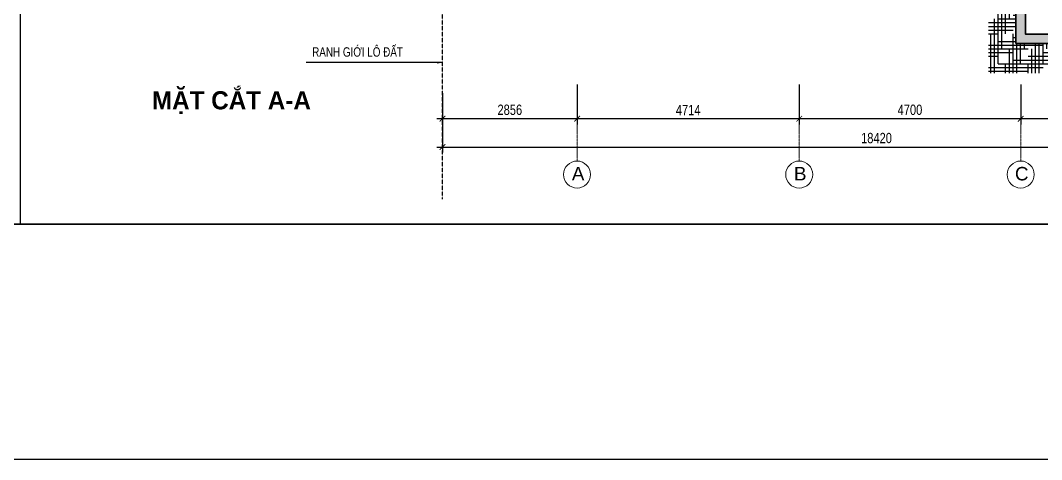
# Model space of a CAD drawing. Header units: millimetres. Extents: x -127141 to 682685, y -1234500 to 49778.
# Drawn here: x 498697 to 520368, y -200000 to -190676 of the extents above; entities that cross this region are included whole.
import ezdxf
from ezdxf.enums import TextEntityAlignment as Align

# ---------------------------------------------------------------- set-up
doc = ezdxf.new("R2010")
doc.units = ezdxf.units.MM
doc.header["$MEASUREMENT"] = 0
doc.linetypes.add('CENTER', pattern=[3, 1.5, -0.5, 0.5, -0.5])
doc.linetypes.add('HIDDEN', pattern=[0.75, 0.5, -0.25])
for name, color, linetype, lineweight in [('-CENTER', 143, 'CENTER', 13), ('-CONCRETE', 1, 'Continuous', 35), ('-KH', 143, 'Continuous', 13), ('-LINE1', 7, 'Continuous', 18), ('-TEXT', 7, 'Continuous', 15), ('A-NET THAY', 125, 'Continuous', 18), ('A-TUONG', 7, 'Continuous', 35)]:
    doc.layers.add(name, color=color, linetype=linetype, lineweight=lineweight)
for name, color, linetype in [('-RANH GIOI LO DAT', 12, 'Continuous'), ('12. NET DIM', 252, 'Continuous'), ('13. NET HATCH', 251, 'Continuous'), ('16. GHI CHU', 7, 'Continuous')]:
    doc.layers.add(name, color=color, linetype=linetype)
doc.layers.add('LUOI GIONG', color=160, linetype='Continuous', plot=False)
doc.styles.add('1', font='arial.ttf')
doc.styles.add('AVANH', font='', dxfattribs={"width": 0.8})
doc.styles.add('SVN_AVO', font='')
doc.styles.get('AVANH').set_extended_font_data('.VnAvantH')
doc.styles.get('SVN_AVO').set_extended_font_data('SVN-Avo', bold=True)
doc.dimstyles.new('C_100A3', dxfattribs={"dimscale": 100, "dimtxt": 2.2, "dimasz": 1.2, "dimexe": 1.2, "dimexo": 0, "dimgap": 0.75, "dimtad": 1, "dimdec": 0, "dimzin": 0, "dimdsep": 46, "dimtxsty": 'AVANH', "dimblk": 'ARCHTICK', "dimcen": 0, "dimdle": 1.2, "dimclrd": 256, "dimclre": 256, "dimclrt": 7, "dimadec": 0, "dimazin": 0, "dimtfac": 0.0001, "dimtdec": 0, "dimtix": 1, "dimtmove": 2, "dimatfit": 3, "dimfxl": 1.8, "dimtolj": 1, "dimtzin": 0, "dimarcsym": 0})

# ---------------------------------------------------------------- blocks, each defined once
blk = doc.blocks.new('_ArchTick')
at = {"color": 0, "linetype": 'ByBlock', "const_width": 0.15}
blk.add_lwpolyline([(-0.5, -0.5), (0.5, 0.5)], dxfattribs=at)
blk = doc.blocks.new('*D1628')
at = {"layer": '12. NET DIM', "lineweight": -2, "transparency": 16777216}
for p, q in [((519925, -192040), (519925, -192884)), ((523975, -192040), (523975, -192884)), ((524095, -192764), (519805, -192764))]:
    blk.add_line(p, q, dxfattribs=at)
at = {"layer": 'Defpoints', "color": 0, "transparency": 16777216}
for p in [(519925, -192040), (523975, -192040), (519925, -192764)]:
    blk.add_point(p, dxfattribs=at)
at = {"layer": '12. NET DIM', "lineweight": -2, "transparency": 16777216, "xscale": 119.9999999999999, "yscale": 119.9999999999999, "zscale": 119.9999999999999, "rotation": 180}
blk.add_blockref('_ArchTick', (519925, -192764), dxfattribs=at)
at = {"layer": '12. NET DIM', "lineweight": -2, "transparency": 16777216, "xscale": 119.9999999999999, "yscale": 119.9999999999999, "zscale": 119.9999999999999}
blk.add_blockref('_ArchTick', (523975, -192764), dxfattribs=at)
at = {"layer": '12. NET DIM', "color": 7, "transparency": 16777216, "insert": (521950, -192575), "char_height": 220, "attachment_point": 5, "style": 'AVANH'}
blk.add_mtext('\\A1;4050', dxfattribs=at)
blk = doc.blocks.new('*D1629')
at = {"layer": '12. NET DIM', "lineweight": -2, "transparency": 16777216}
for p, q in [((515225, -192040), (515225, -192884)), ((519925, -192040), (519925, -192884)), ((520045, -192764), (515105, -192764))]:
    blk.add_line(p, q, dxfattribs=at)
at = {"layer": 'Defpoints', "color": 0, "transparency": 16777216}
for p in [(515225, -192040), (519925, -192040), (515225, -192764)]:
    blk.add_point(p, dxfattribs=at)
at = {"layer": '12. NET DIM', "lineweight": -2, "transparency": 16777216, "xscale": 119.9999999999999, "yscale": 119.9999999999999, "zscale": 119.9999999999999, "rotation": 180}
blk.add_blockref('_ArchTick', (515225, -192764), dxfattribs=at)
at = {"layer": '12. NET DIM', "lineweight": -2, "transparency": 16777216, "xscale": 119.9999999999999, "yscale": 119.9999999999999, "zscale": 119.9999999999999}
blk.add_blockref('_ArchTick', (519925, -192764), dxfattribs=at)
at = {"layer": '12. NET DIM', "color": 7, "transparency": 16777216, "insert": (517575, -192575), "char_height": 220, "attachment_point": 5, "style": 'AVANH'}
blk.add_mtext('\\A1;4700', dxfattribs=at)
blk = doc.blocks.new('*D1630')
at = {"layer": '12. NET DIM', "lineweight": -2, "transparency": 16777216}
for p, q in [((510511, -192040), (510511, -192884)), ((515225, -192040), (515225, -192884)), ((515345, -192764), (510391, -192764))]:
    blk.add_line(p, q, dxfattribs=at)
at = {"layer": 'Defpoints', "color": 0, "transparency": 16777216}
for p in [(510511, -192040), (515225, -192040), (510511, -192764)]:
    blk.add_point(p, dxfattribs=at)
at = {"layer": '12. NET DIM', "lineweight": -2, "transparency": 16777216, "xscale": 119.9999999999999, "yscale": 119.9999999999999, "zscale": 119.9999999999999, "rotation": 180}
blk.add_blockref('_ArchTick', (510511, -192764), dxfattribs=at)
at = {"layer": '12. NET DIM', "lineweight": -2, "transparency": 16777216, "xscale": 119.9999999999999, "yscale": 119.9999999999999, "zscale": 119.9999999999999}
blk.add_blockref('_ArchTick', (515225, -192764), dxfattribs=at)
at = {"layer": '12. NET DIM', "color": 7, "transparency": 16777216, "insert": (512868, -192579), "char_height": 220, "attachment_point": 5, "style": 'AVANH'}
blk.add_mtext('\\A1;4714', dxfattribs=at)
blk = doc.blocks.new('*D1562')
at = {"layer": '12. NET DIM', "lineweight": -2, "transparency": 16777216}
for p, q in [((510511, -192040), (510511, -192884)), ((507655, -192224), (507655, -192884)), ((510631, -192764), (507535, -192764))]:
    blk.add_line(p, q, dxfattribs=at)
at = {"layer": 'Defpoints', "color": 0, "transparency": 16777216}
for p in [(510511, -192040), (507655, -192224), (507655, -192764)]:
    blk.add_point(p, dxfattribs=at)
at = {"layer": '12. NET DIM', "lineweight": -2, "transparency": 16777216, "xscale": 119.9999999999999, "yscale": 119.9999999999999, "zscale": 119.9999999999999, "rotation": 180}
blk.add_blockref('_ArchTick', (507655, -192764), dxfattribs=at)
at = {"layer": '12. NET DIM', "lineweight": -2, "transparency": 16777216, "xscale": 119.9999999999999, "yscale": 119.9999999999999, "zscale": 119.9999999999999}
blk.add_blockref('_ArchTick', (510511, -192764), dxfattribs=at)
at = {"layer": '12. NET DIM', "color": 7, "transparency": 16777216, "insert": (509083, -192575), "char_height": 220, "attachment_point": 5, "style": 'AVANH'}
blk.add_mtext('\\A1;2856', dxfattribs=at)
blk = doc.blocks.new('*D1563')
at = {"layer": '12. NET DIM', "lineweight": -2, "transparency": 16777216}
for p, q in [((507655, -192224), (507655, -193484)), ((526075, -192224), (526075, -193484)), ((507535, -193364), (526195, -193364))]:
    blk.add_line(p, q, dxfattribs=at)
at = {"layer": 'Defpoints', "color": 0, "transparency": 16777216}
for p in [(507655, -192224), (526075, -192224), (526075, -193364)]:
    blk.add_point(p, dxfattribs=at)
at = {"layer": '12. NET DIM', "lineweight": -2, "transparency": 16777216, "xscale": 119.9999999999999, "yscale": 119.9999999999999, "zscale": 119.9999999999999, "rotation": 180}
blk.add_blockref('_ArchTick', (507655, -193364), dxfattribs=at)
at = {"layer": '12. NET DIM', "lineweight": -2, "transparency": 16777216, "xscale": 119.9999999999999, "yscale": 119.9999999999999, "zscale": 119.9999999999999}
blk.add_blockref('_ArchTick', (526075, -193364), dxfattribs=at)
at = {"layer": '12. NET DIM', "color": 7, "transparency": 16777216, "insert": (516865, -193175), "char_height": 220, "attachment_point": 5, "style": 'AVANH'}
blk.add_mtext('\\A1;18420', dxfattribs=at)
blk = doc.blocks.new('BB')
at = {"layer": 'A-NET THAY', "color": 2, "true_color": 0xf1eb1f}
blk.add_lwpolyline([(0, 33264), (47040, 33264), (47040, 0), (0, 0)], close=True, dxfattribs=at)
blk = doc.blocks.new('kt1a')
at = {"layer": 'Defpoints', "color": 2}
blk.add_lwpolyline([(0, -22275), (31500, -22275), (31500, 0), (0, 0)], close=True, dxfattribs=at)

msp = doc.modelspace()

# ---------------------------------------------------------------- hatches: boundary and pattern name
at = {"layer": '13. NET HATCH'}
h = msp.add_hatch(dxfattribs=at)
h.set_pattern_fill('CHAU-01', color=256, scale=10, pattern_type=2)
h.set_pattern_definition([(50, (155045.33, 446280.92), (71.7260183, -6.2752135), [7.5, -82.5]), (355, (155045.33, 446280.92), (-13.875133, 75.2192134), [6, -66]), (100.4514, (155051.31, 446280.4), (57.850938, 68.943954), [6.374019, -70.114211]), (46.1842, (155045.33, 446300.92), (106.724105, -16.551901), [11.25, -123.75]), (96.6356, (155054.22, 446299.54), (93.46627, 97.411787), [9.561029, -105.1713]), (351.1842, (155045.33, 446300.92), (93.466195, 97.41186), [9, -99]), (21, (155055.33, 446295.92), (59.690705, -40.261889), [7.5, -82.5]), (326, (155055.33, 446295.92), (24.331533, 72.5150045), [6, -66]), (71.4514, (155060.304, 446292.565), (84.022263, 32.2530497), [6.374019, -70.114211]), (37.5, (155045.33, 446280.92), (1.2159855, 33.2893854), [0, -65.2, 0, -67, 0, -66.25]), (7.5, (155045.33, 446280.92), (26.3069537, 39.4411712), [0, -38.2, 0, -63.7, 0, -25.25]), (327.5, (155023.03, 446280.92), (53.3822436, -2.2554872), [0, -25, 0, -78, 0, -103.5]), (317.5, (155013.03, 446280.92), (58.318617, 10.0104982), [0, -32.5, 0, -51.8, 0, -73.5]), (45, (155045.33, 446280.92), (-30.0520382, 30.0520382), []), (45, (155045.33, 446293.17), (-30.0520382, 30.0520382), [])])
h.paths.add_polyline_path([(519825, -189615.8), (520025, -189615.8), (520025, -190965.8), (521825, -190965.8), (521825, -189615.8), (522025, -189615.8), (522025, -191165.8), (519825, -191165.8)])
h = msp.add_hatch(dxfattribs=at)
h.set_pattern_fill('HOUND', color=256, scale=50)
h.set_pattern_definition([(0, (149876.55, -284942.26), (317.5, 79.375), [1270, -635]), (90, (149876.55, -284942.26), (-79.375, -317.5), [1270, -635])])
h.paths.add_polyline_path([(526075.5, -189965.7), (530197.5, -189965.7), (530197.5, -190429.8), (526075.5, -190429.8)])
h.paths.add_polyline_path([(524075, -189965.8), (525875.5, -189965.8), (525875.5, -190429.8), (524075, -190429.8)])
h.paths.add_polyline_path([(523425, -189765.7), (523875, -189765.7), (523875, -190429.8), (523425, -190429.8)])
h.paths.add_polyline_path([(522025, -189765.8), (523425, -189765.8), (523424.6, -190429.8), (522653.1, -190429.8), (522653.1, -191793.4), (519241.5, -191793.4), (519241.5, -190429.8), (512525, -190429.8), (512525, -189715.8), (519825, -189715.8), (519825, -191165.8), (522025, -191165.8)])
h.paths.add_polyline_path([(511325, -189765.8), (512325, -189765.8), (512325, -190429.8), (511325, -190429.8)])
h.paths.add_polyline_path([(507855.1, -189915.8), (511125, -189915.8), (511125, -190429.8), (507855.1, -190429.8)])

# ---------------------------------------------------------------- linework, layer by layer
at = {"layer": '-CENTER', "ltscale": 0.1}
for points in [[(510511, -192040.2), (510511, -193662.2)], [(515225, -192040.2), (515225, -193662.2)], [(519925, -192040.2), (519925, -193662.2)]]:
    msp.add_lwpolyline(points, dxfattribs=at)
at = {"layer": '-CONCRETE'}
msp.add_lwpolyline([(519825, -189615.8), (520025, -189615.8), (520025, -190965.8), (521825, -190965.8), (521825, -189615.8), (522025, -189615.8), (522025, -191165.8), (519825, -191165.8)], close=True, dxfattribs=at)
at = {"layer": '-KH'}
for centre in [(510511, -193948.5), (515224.7, -193948.5), (519925.1, -193948.5)]:
    msp.add_circle(centre, 286.3, dxfattribs=at)
at = {"layer": '-RANH GIOI LO DAT', "linetype": 'HIDDEN', "ltscale": 10}
msp.add_lwpolyline([(507655.1, -194469.6), (507655.1, -172675)], dxfattribs=at)
at = {"layer": 'A-TUONG'}
msp.add_lwpolyline([(435697.5, -195000), (597851, -195000)], dxfattribs=at)
at = {"layer": 'Defpoints'}
msp.add_lwpolyline([(530197.5, -195000), (498697.5, -195000), (498697.5, -172725), (530197.5, -172725)], close=True, dxfattribs=at)
at = {"layer": 'LUOI GIONG'}
msp.add_lwpolyline([(485697.5, -175000), (535697.5, -175000), (535697.5, -200000), (485697.5, -200000)], close=True, dxfattribs=at)

# ---------------------------------------------------------------- block references
at = {"layer": '-LINE1'}
msp.add_blockref('kt1a', (467197.5, -172725), dxfattribs=at)
at = {"layer": 'A-NET THAY', "color": 2, "true_color": 0xf1eb1f, "xscale": 0.669642857071377, "yscale": 0.669642857071377, "zscale": 0.669642857071377}
msp.add_blockref('BB', (498697.5, -195000), dxfattribs=at)

# ---------------------------------------------------------------- texts
at = {"layer": '-TEXT', "style": '1', "width": 0.75}
msp.add_text('RANH GIỚI LÔ ĐẤT', height=200, rotation=360, dxfattribs=at).set_placement((504889, -191446.5))
at = {"layer": '-TEXT', "color": 4, "style": 'SVN_AVO'}
msp.add_text('MẶT CẮT A-A ', height=385, dxfattribs=at).set_placement((503246.3, -192564.8), align=Align.CENTER)
at = {"layer": '-TEXT', "color": 2, "style": '1'}
for s, p in [('A', (510532.9, -193930.4)), ('B', (515246.5, -193930.4)), ('C', (519946.9, -193930.4))]:
    msp.add_text(s, height=286.3, dxfattribs=at).set_placement(p, align=Align.MIDDLE_CENTER)

# ---------------------------------------------------------------- dimensions: what is measured, and where the dimension line sits
at = {"layer": '12. NET DIM'}
for base, p1, p2, picture, middle in [((507655.1, -192764), (510511, -192040.2), (507655.1, -192223.6), '*D1562', (509083.1, -192575.2)), ((510511, -192764), (515225, -192040.2), (510511, -192040.2), '*D1630', (512868, -192579)), ((515225, -192764), (519925, -192040.2), (515225, -192040.2), '*D1629', (517575, -192575.2)), ((519925, -192764), (523975, -192040.2), (519925, -192040.2), '*D1628', (521950, -192575.2)), ((526075.5, -193364), (507655.1, -192223.6), (526075.5, -192223.6), '*D1563', (516865.3, -193175.2))]:
    dim = msp.add_linear_dim(base=base, p1=p1, p2=p2, angle=180, dimstyle='C_100A3', dxfattribs=at)
    dim.commit()
    dim.dimension.update_dxf_attribs({"geometry": picture, "text_midpoint": middle})

# ---------------------------------------------------------------- leaders
at = {"layer": '16. GHI CHU'}
msp.add_leader([(507657.8, -191572.2), (504760, -191572.2)], dimstyle='C_100A3', override={"dimgap": 0.75, "dimtad": 0}, dxfattribs=at)

doc.saveas('drawing.dxf')
